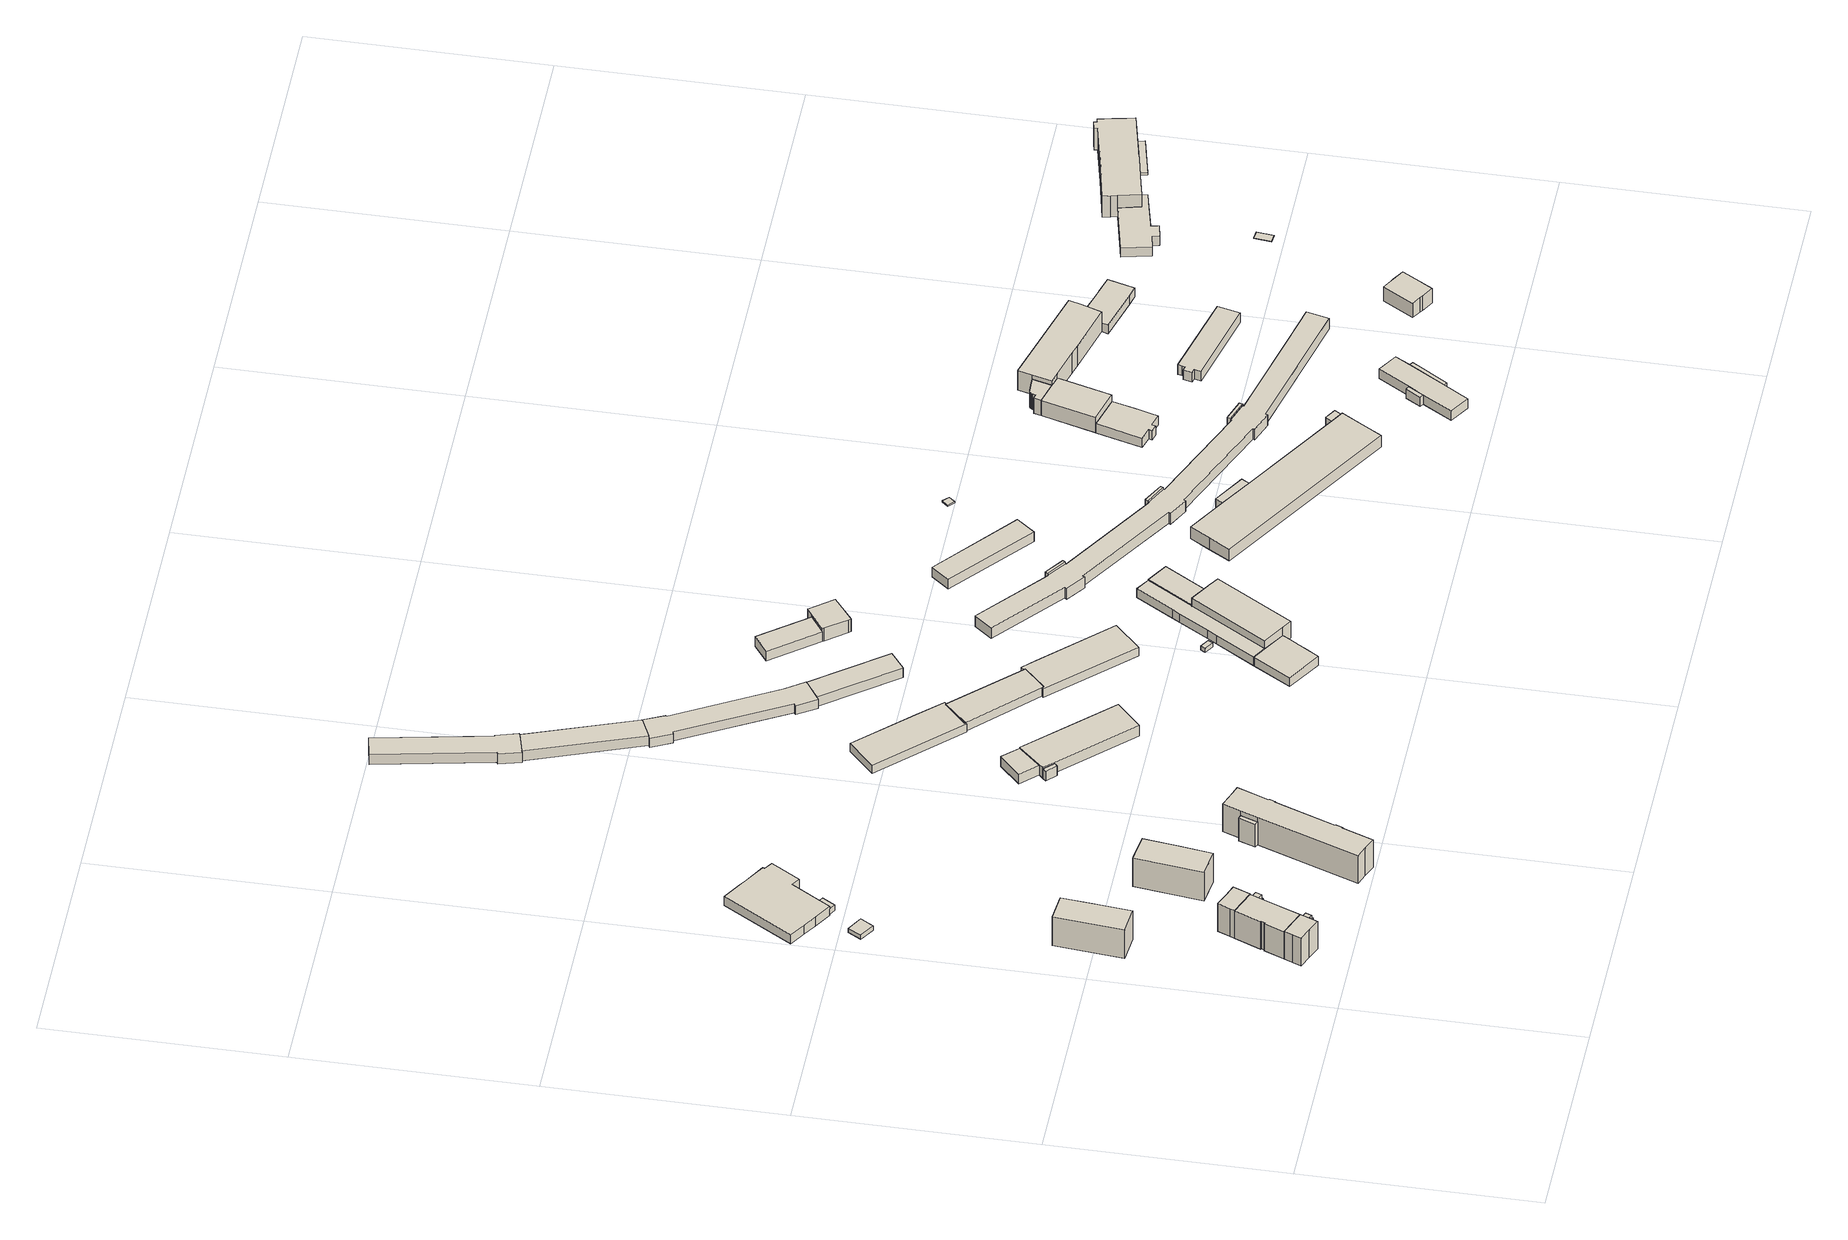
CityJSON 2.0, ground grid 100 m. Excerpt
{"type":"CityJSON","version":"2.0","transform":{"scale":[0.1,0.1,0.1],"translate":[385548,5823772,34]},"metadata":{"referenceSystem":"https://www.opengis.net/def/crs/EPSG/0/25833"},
"CityObjects":{
"building1":{"type":"Building","attributes":{"Gemeindeschluessel":"11000001","BezugspunktDach":"2200","function":"51009_1610","measuredHeight":8.45,"storeysAboveGround":0},"address":[{"country":"Germany","locality":"Berlin"}],"geometry":[{"type":"Solid","lod":"1","boundaries":[[[[0,1,2,3]],[[4,5,6,7]],[[4,7,3,2]],[[5,4,2,1]],[[6,5,1,0]],[[7,6,0,3]]]]}]},
"building2":{"type":"Building","attributes":{"Gemeindeschluessel":"11000001","function":"31001_1010"},"address":[{"country":"Germany","locality":"Berlin","thoroughfareNumber":"14, 14A, 14B","thoroughfareName":"Charles-Corcelle-Ring"}],"children":["building2-1","building2-2","building2-3","building2-4","building2-5"]},
"building2-1":{"type":"BuildingPart","attributes":{"BezugspunktDach":"2200","measuredHeight":16.62,"storeysAboveGround":3},"parents":["building2"],"geometry":[{"type":"MultiSurface","lod":"1","boundaries":[[[8,9,10,11,12,13,14,15,16,17,18,19,20]],[[21,22,23,24,25,26,27,28,29,30,31,32,33]],[[21,33,20,19]],[[22,21,19,18]],[[23,22,18,17]],[[24,23,17,16]],[[25,24,16,15]],[[28,34,35,13,12]],[[29,28,12,11]],[[30,29,11,10]],[[31,30,10,9]],[[26,36,37,14]],[[25,15,37,36]],[[27,26,14,13,38]],[[35,34,28,27]],[[32,31,9,8]],[[33,39,40,20,41]],[[32,8,40,42,39]]]}]},
"building2-2":{"type":"BuildingPart","attributes":{"BezugspunktDach":"2200","measuredHeight":16.71,"storeysAboveGround":3},"parents":["building2"],"geometry":[{"type":"MultiSurface","lod":"1","boundaries":[[[43,44,45,46,47,48,49]],[[50,51,52,53,27,36,25]],[[50,25,49,48]],[[51,50,48,47]],[[52,51,47,46]],[[53,52,46,45]],[[27,53,45,44]],[[37,14,13,27,44,43]],[[54,15,37,36,43,49]],[[36,26,14,37]],[[26,27,13,14]],[[25,55,36,37,15,54]]]}]},
"building2-3":{"type":"BuildingPart","attributes":{"BezugspunktDach":"2200","measuredHeight":12.21,"storeysAboveGround":3},"parents":["building2"],"geometry":[{"type":"MultiSurface","lod":"1","boundaries":[[[56,57,35,34]],[[27,58,59,28]],[[58,27,35,57]],[[59,58,57,56]],[[28,59,56,34]],[[60,27,28,61,34,35]]]}]},
"building2-4":{"type":"BuildingPart","attributes":{"BezugspunktDach":"2200","measuredHeight":12.03,"storeysAboveGround":3},"parents":["building2"],"geometry":[{"type":"Solid","lod":"1","boundaries":[[[[62,63,64,65,66,67]],[[31,68,69,70,71,72]],[[68,31,66,65]],[[69,68,65,64]],[[70,69,64,63]],[[71,70,63,62]],[[72,71,62,67]],[[72,67,66,31]]]]}]},
"building2-5":{"type":"BuildingPart","attributes":{"BezugspunktDach":"2200","measuredHeight":16.61,"storeysAboveGround":3},"parents":["building2"],"geometry":[{"type":"MultiSurface","lod":"1","boundaries":[[[73,74,75,76,77,78,79,80]],[[81,33,39,31,72,82,83,84]],[[81,84,80,79]],[[33,81,79,78]],[[40,20,33,78,77]],[[9,8,40,77,76]],[[72,67,66,76,75]],[[82,72,75,74]],[[83,82,74,73]],[[84,83,73,80]],[[39,33,20,40]],[[31,32,8,9]],[[85,32,86,39,40,8]],[[31,66,67,72]]]}]},
"building3":{"type":"Building","attributes":{"Gemeindeschluessel":"11000001","BezugspunktDach":"2200","function":"51009_1610","measuredHeight":10.66,"storeysAboveGround":0},"address":[{"country":"Germany","locality":"Berlin"}],"geometry":[{"type":"Solid","lod":"1","boundaries":[[[[87,88,89,90]],[[91,92,93,94]],[[91,94,90,89]],[[92,91,89,88]],[[93,92,88,87]],[[94,93,87,90]]]]}]},
"building4":{"type":"Building","attributes":{"Gemeindeschluessel":"11000001","BezugspunktDach":"2200","function":"31001_1010","measuredHeight":17.62,"storeysAboveGround":3},"address":[{"country":"Germany","locality":"Berlin","thoroughfareNumber":"12","thoroughfareName":"Charles-Corcelle-Ring"}],"geometry":[{"type":"Solid","lod":"1","boundaries":[[[[95,96,97,98,99,100]],[[101,102,103,104,105,106]],[[101,106,100,99]],[[102,101,99,98]],[[103,102,98,97]],[[104,103,97,96]],[[105,104,96,95]],[[106,105,95,100]]]]}]},
"building5":{"type":"Building","attributes":{"Gemeindeschluessel":"11000001","BezugspunktDach":"2200","function":"51009_1610","measuredHeight":8.22,"storeysAboveGround":0},"address":[{"country":"Germany","locality":"Berlin"}],"geometry":[{"type":"Solid","lod":"1","boundaries":[[[[107,108,109,110,111]],[[112,113,114,115,116]],[[112,116,111,110]],[[113,112,110,109]],[[114,113,109,108]],[[115,114,108,107]],[[116,115,107,111]]]]}]},
"building6":{"type":"Building","attributes":{"Gemeindeschluessel":"11000001","BezugspunktDach":"2200","function":"51009_1610","measuredHeight":2.14,"storeysAboveGround":0},"address":[{"country":"Germany","locality":"Berlin"}],"geometry":[{"type":"Solid","lod":"1","boundaries":[[[[117,118,119,120]],[[121,122,123,124]],[[121,124,120,119]],[[122,121,119,118]],[[123,122,118,117]],[[124,123,117,120]]]]}]},
"building7":{"type":"Building","attributes":{"Gemeindeschluessel":"11000001","BezugspunktDach":"2200","function":"31001_1010","measuredHeight":17.68,"storeysAboveGround":3},"address":[{"country":"Germany","locality":"Berlin","thoroughfareNumber":"16","thoroughfareName":"Charles-Corcelle-Ring"}],"geometry":[{"type":"Solid","lod":"1","boundaries":[[[[125,126,127,128,129,130,131]],[[132,133,134,135,136,137,138]],[[132,138,131,130]],[[133,132,130,129]],[[134,133,129,128]],[[135,134,128,127]],[[136,135,127,126]],[[137,136,126,125]],[[138,137,125,131]]]]}]},
"building8":{"type":"Building","attributes":{"Gemeindeschluessel":"11000001","BezugspunktDach":"2200","function":"31001_3073","measuredHeight":3.23,"storeysAboveGround":1},"address":[{"country":"Germany","locality":"Berlin","thoroughfareNumber":"41 (86)","thoroughfareName":"Kurt-Schumacher-Damm"}],"geometry":[{"type":"Solid","lod":"1","boundaries":[[[[139,140,141,142]],[[143,144,145,146]],[[143,146,142,141]],[[144,143,141,140]],[[145,144,140,139]],[[146,145,139,142]]]]}]},
"building9":{"type":"Building","attributes":{"Gemeindeschluessel":"11000001","BezugspunktDach":"2200","function":"31001_3073","measuredHeight":4.53,"storeysAboveGround":1},"address":[{"country":"Germany","locality":"Berlin","thoroughfareNumber":"41 (87)","thoroughfareName":"Kurt-Schumacher-Damm"}],"geometry":[{"type":"Solid","lod":"1","boundaries":[[[[147,148,149,150,151,152,153,154,155,156,157,158,159,160]],[[161,162,163,164,165,166,167,168,169,170,171,172,173,174]],[[161,174,160,159]],[[162,161,159,158]],[[163,162,158,157]],[[164,163,157,156]],[[165,164,156,155]],[[166,165,155,154]],[[167,166,154,153]],[[168,167,153,152]],[[169,168,152,151]],[[170,169,151,150]],[[171,170,150,149]],[[172,171,149,148]],[[173,172,148,147]],[[174,173,147,160]]]]}]},
"building10":{"type":"Building","attributes":{"Gemeindeschluessel":"11000001","function":"31001_1010"},"address":[{"country":"Germany","locality":"Berlin","thoroughfareNumber":"18, 18A","thoroughfareName":"Charles-Corcelle-Ring"}],"children":["building10-1","building10-2"]},
"building10-1":{"type":"BuildingPart","attributes":{"BezugspunktDach":"2200","measuredHeight":16.66,"storeysAboveGround":3},"parents":["building10"],"geometry":[{"type":"MultiSurface","lod":"1","boundaries":[[[175,176,177,178,179,180,181,182,183,184,185,186,187,188,189,190,191,192,193,194]],[[195,196,197,198,199,200,201,202,203,204,205,206,207,208,209,210,211,212,213,214]],[[195,214,194,193]],[[215,216,217,218,196,195,193,192]],[[197,196,192,191]],[[198,197,191,190]],[[199,198,190,189]],[[200,199,189,188]],[[201,200,188,187]],[[202,201,187,186]],[[203,202,186,185]],[[204,203,185,184]],[[205,204,184,183]],[[206,205,183,182]],[[207,206,182,181]],[[208,207,181,180]],[[209,208,180,179]],[[210,209,179,178]],[[211,210,178,177]],[[212,211,177,176]],[[213,212,176,175]],[[214,213,175,194]],[[218,217,216,215]]]}]},
"building10-2":{"type":"BuildingPart","attributes":{"BezugspunktDach":"2200","measuredHeight":11.89,"storeysAboveGround":3},"parents":["building10"],"geometry":[{"type":"Solid","lod":"1","boundaries":[[[[216,215,219,220]],[[221,218,217,222]],[[221,222,220,219]],[[218,221,219,215]],[[222,217,216,220]],[[217,218,215,216]]]]}]},
"building11":{"type":"Building","attributes":{"Gemeindeschluessel":"11000001","function":"31001_3073"},"address":[{"country":"Germany","locality":"Berlin","thoroughfareNumber":"41 (72)","thoroughfareName":"Kurt-Schumacher-Damm"}],"children":["building11-1","building11-2","building11-3"]},
"building11-1":{"type":"BuildingPart","attributes":{"BezugspunktDach":"2200","measuredHeight":6.3,"storeysAboveGround":1},"parents":["building11"],"geometry":[{"type":"MultiSurface","lod":"1","boundaries":[[[223,224,225,226,227,228,229,230]],[[231,232,233,234,235,236,237,238]],[[231,238,230,229]],[[239,240,241,229,228]],[[233,232,228,227]],[[234,233,227,226]],[[235,234,226,225]],[[236,235,225,224]],[[237,236,224,223]],[[242,243,223,230]],[[232,244,231,241,240,239]],[[238,237,243,242]]]}]},
"building11-2":{"type":"BuildingPart","attributes":{"BezugspunktDach":"2200","measuredHeight":5.08,"storeysAboveGround":1},"parents":["building11"],"geometry":[{"type":"Solid","lod":"1","boundaries":[[[[240,239,245,246]],[[247,232,231,248]],[[247,248,246,245]],[[232,247,245,239]],[[248,231,240,246]],[[231,232,239,240]]]]}]},
"building11-3":{"type":"BuildingPart","attributes":{"BezugspunktDach":"2200","measuredHeight":4.97,"storeysAboveGround":1},"parents":["building11"],"geometry":[{"type":"Solid","lod":"1","boundaries":[[[[249,243,242,250]],[[238,237,251,252]],[[238,252,250,242]],[[251,237,243,249]],[[252,251,249,250]],[[237,238,242,243]]]]}]},
"building12":{"type":"Building","attributes":{"Gemeindeschluessel":"11000001","function":"31001_3073"},"address":[{"country":"Germany","locality":"Berlin","thoroughfareNumber":"41 (73)","thoroughfareName":"Kurt-Schumacher-Damm"}],"children":["building12-1","building12-2","building12-3"]},
"building12-1":{"type":"BuildingPart","attributes":{"BezugspunktDach":"2200","measuredHeight":4.55,"storeysAboveGround":2},"parents":["building12"],"geometry":[{"type":"MultiSurface","lod":"1","boundaries":[[[253,254,255,256,257,258,259,260,261]],[[262,263,264,265,266,267,268,269,270]],[[271,272,273,274,261,260]],[[275,272,276,260,259]],[[264,263,259,258]],[[277,278,258,257]],[[266,279,277,257,256]],[[280,281,279,266,256,255]],[[268,267,255,254]],[[282,283,254,253]],[[273,282,253,261]],[[262,270,274,273,272,271]],[[284,263,262,276,272,275]],[[265,264,278,277]],[[265,277,279,266]],[[267,266,279,281,280]],[[269,268,283,282]],[[285,270,269,282,273]]]}]},
"building12-2":{"type":"BuildingPart","attributes":{"BezugspunktDach":"2200","measuredHeight":4.13,"storeysAboveGround":2},"parents":["building12"],"geometry":[{"type":"MultiSurface","lod":"1","boundaries":[[[286,283,282,273,272,275,287,288,289,290]],[[291,292,293,294,295,296,297,298,299,300]],[[291,300,290,289]],[[292,291,289,288]],[[293,292,288,287]],[[294,293,287,275]],[[295,294,263,262]],[[296,295,272,262,270,273]],[[297,296,273,270,269,301]],[[298,297,282,269,268]],[[299,298,283,286]],[[300,299,286,290]],[[262,263,275,272]],[[273,270,262,272]],[[301,269,270,273,282]],[[268,269,282,283]]]}]},
"building12-3":{"type":"BuildingPart","attributes":{"BezugspunktDach":"2200","measuredHeight":4.37,"storeysAboveGround":2},"parents":["building12"],"geometry":[{"type":"MultiSurface","lod":"1","boundaries":[[[302,303,304,305,278,277,279,281,306]],[[267,266,265,264,307,308,309,310,311]],[[267,311,306,281]],[[267,281,267,266]],[[265,266,279,266,265,277]],[[265,277,265,264]],[[307,264,278,305]],[[308,307,305,304]],[[309,308,304,303]],[[310,309,303,302]],[[311,310,302,306]],[[266,267,281,279]],[[264,265,277,278]]]}]},
"building13":{"type":"Building","attributes":{"Gemeindeschluessel":"11000001","function":"31001_3073"},"address":[{"country":"Germany","locality":"Berlin","thoroughfareNumber":"41 (81)","thoroughfareName":"Kurt-Schumacher-Damm"}],"children":["building13-1","building13-2","building13-3","building13-4"]},
"building13-1":{"type":"BuildingPart","attributes":{"BezugspunktDach":"2200","measuredHeight":4.96,"storeysAboveGround":1},"parents":["building13"],"geometry":[{"type":"MultiSurface","lod":"1","boundaries":[[[312,313,314,315,316,317,318,319,320,321,322,323,324,325,326,327,328,329]],[[330,331,332,333,334,335,336,337,338,339,340,341,342,343,344,345,346,347]],[[347,329,348,349,330]],[[332,331,327,331,332,350]],[[333,332,326,325]],[[334,333,325,324]],[[335,334,324,323]],[[336,335,323,322]],[[337,336,322,321]],[[338,337,321,320]],[[339,338,320,319]],[[342,341,317,341,351,352,316]],[[343,342,316,315]],[[344,343,315,314]],[[345,344,314,313]],[[346,345,313,312]],[[347,346,312,329]],[[330,349,348,328]],[[331,330,328,327]],[[350,332,331,327,326]],[[340,339,319,318]],[[341,340,318,317]],[[352,351,341,317]]]}]},
"building13-2":{"type":"BuildingPart","attributes":{"BezugspunktDach":"2200","measuredHeight":4.96,"storeysAboveGround":1},"parents":["building13"],"geometry":[{"type":"MultiSurface","lod":"1","boundaries":[[[353,354,355,356]],[[357,332,349,358]],[[332,357,355,354]],[[348,328,327,326,332,354,353]],[[349,331,330]],[[358,349,353,356]],[[358,356,355,357]],[[349,330,328,348]],[[330,331,327,328]],[[331,332,326,327]]]}]},
"building13-3":{"type":"BuildingPart","attributes":{"BezugspunktDach":"2200","measuredHeight":5.06,"storeysAboveGround":1},"parents":["building13"],"geometry":[{"type":"MultiSurface","lod":"1","boundaries":[[[359,360,361,362,363,364,365,366,367,368]],[[369,370,371,372,357,358,373,374,375,376]],[[369,376,368,367]],[[370,369,367,366]],[[371,370,366,365]],[[372,371,365,364]],[[357,372,364,363]],[[358,356,355,363,362]],[[373,358,362,361]],[[374,373,361,360]],[[375,374,360,359]],[[376,375,359,368]],[[357,355,356,358]]]}]},
"building13-4":{"type":"BuildingPart","attributes":{"BezugspunktDach":"2200","measuredHeight":5,"storeysAboveGround":1},"parents":["building13"],"geometry":[{"type":"MultiSurface","lod":"1","boundaries":[[[377,378,379,380,381]],[[339,338,382,383,351]],[[339,319,318,317,352,381,380]],[[338,339,380,379]],[[382,338,379,378]],[[383,382,378,377]],[[351,383,377,381]],[[340,318,319,339,384]],[[340,385,341,317,318,386]],[[341,351,352,317]]]}]},
"building14":{"type":"Building","attributes":{"Gemeindeschluessel":"11000001","BezugspunktDach":"2200","function":"51009_1610","measuredHeight":2.42,"storeysAboveGround":0},"address":[{"country":"Germany","locality":"Berlin"}],"geometry":[{"type":"Solid","lod":"1","boundaries":[[[[387,388,389,390]],[[391,392,393,394]],[[391,394,390,389]],[[392,391,389,388]],[[393,392,388,387]],[[394,393,387,390]]]]}]},
"building15":{"type":"Building","attributes":{"Gemeindeschluessel":"11000001","function":"31001_3073"},"address":[{"country":"Germany","locality":"Berlin","thoroughfareNumber":"41 (71)","thoroughfareName":"Kurt-Schumacher-Damm"}],"children":["building15-1","building15-2","building15-3","building15-4"]},
"building15-1":{"type":"BuildingPart","attributes":{"BezugspunktDach":"2200","measuredHeight":8.62,"storeysAboveGround":2},"parents":["building15"],"geometry":[{"type":"MultiSurface","lod":"1","boundaries":[[[395,396,397,398,399,400]],[[401,402,403,404,405,406]],[[407,408,409,400,399]],[[410,411,412,399,398]],[[402,413,402,401,414]],[[403,402,398,397]],[[404,403,397,396]],[[405,404,396,395]],[[408,415,395,400]],[[401,406,409,408,407]],[[413,402,414,411,410]],[[414,401,412,411,416]],[[406,405,415,408]]]}]},
"building15-2":{"type":"BuildingPart","attributes":{"BezugspunktDach":"2200","measuredHeight":4.57,"storeysAboveGround":2},"parents":["building15"],"geometry":[{"type":"MultiSurface","lod":"1","boundaries":[[[408,407,417,418,419,420,421,422,423]],[[424,425,426,427,428,429,401,406,430]],[[424,430,423,422]],[[425,424,422,421]],[[426,425,421,420]],[[427,426,420,419]],[[428,427,419,418]],[[429,428,418,417]],[[429,417,407,401]],[[406,401,407,408]],[[431,430,406,408,423]]]}]},
"building15-3":{"type":"BuildingPart","attributes":{"BezugspunktDach":"2200","measuredHeight":5.31,"storeysAboveGround":2},"parents":["building15"],"geometry":[{"type":"MultiSurface","lod":"1","boundaries":[[[411,410,432,433,434,412]],[[429,435,436,402,414,401]],[[417,407,401,412,434]],[[435,429,434,433]],[[436,435,433,432]],[[402,436,432,410]],[[429,401,407,417]],[[414,402,437,410,411]],[[414,411,412,401]]]}]},
"building15-4":{"type":"BuildingPart","attributes":{"BezugspunktDach":"2200","measuredHeight":4.54,"storeysAboveGround":2},"parents":["building15"],"geometry":[{"type":"MultiSurface","lod":"1","boundaries":[[[438,439,440,441,415,408,423,442]],[[430,406,405,443,444,445,446,447]],[[430,447,442,423]],[[443,405,415,441]],[[444,443,441,440]],[[445,444,440,439]],[[446,445,439,438]],[[447,446,438,442]],[[406,430,423,408]],[[405,406,408,415,448]]]}]},
"building16":{"type":"Building","attributes":{"Gemeindeschluessel":"11000001","function":"31001_3073"},"address":[{"country":"Germany","locality":"Berlin","thoroughfareNumber":"41 (80)","thoroughfareName":"Kurt-Schumacher-Damm"}],"children":["building16-1","building16-2"]},
"building16-1":{"type":"BuildingPart","attributes":{"BezugspunktDach":"2200","measuredHeight":5.13,"storeysAboveGround":1},"parents":["building16"],"geometry":[{"type":"Solid","lod":"1","boundaries":[[[[449,450,451,452]],[[453,454,455,456]],[[453,456,452,451]],[[454,453,451,450]],[[456,455,449,452]],[[455,454,450,449]]]]}]},
"building16-2":{"type":"BuildingPart","attributes":{"BezugspunktDach":"2200","measuredHeight":6.94,"storeysAboveGround":1},"parents":["building16"],"geometry":[{"type":"Solid","lod":"1","boundaries":[[[[457,458,459,460,461,462,463,464,465]],[[454,466,467,468,469,470,471,472,455]],[[454,450,449,455,465,464]],[[466,454,464,463]],[[467,466,463,462]],[[468,467,462,461]],[[469,468,461,460]],[[470,469,460,459]],[[471,470,459,458]],[[472,471,458,457]],[[455,472,457,465]],[[455,449,450,454]]]]}]},
"building17":{"type":"Building","attributes":{"Gemeindeschluessel":"11000001","BezugspunktDach":"2200","function":"51009_1610","measuredHeight":5.86,"storeysAboveGround":0},"address":[{"country":"Germany","locality":"Berlin"}],"geometry":[{"type":"Solid","lod":"1","boundaries":[[[[473,474,475,476]],[[477,478,479,480]],[[477,480,476,475]],[[478,477,475,474]],[[479,478,474,473]],[[480,479,473,476]]]]}]},
"building18":{"type":"Building","attributes":{"Gemeindeschluessel":"11000001","BezugspunktDach":"2200","function":"31001_3073","measuredHeight":4.95,"storeysAboveGround":1},"address":[{"country":"Germany","locality":"Berlin","thoroughfareNumber":"41 (74)","thoroughfareName":"Kurt-Schumacher-Damm"}],"geometry":[{"type":"Solid","lod":"1","boundaries":[[[[481,482,483,484]],[[485,486,487,488]],[[485,488,484,483]],[[486,485,483,482]],[[487,486,482,481]],[[488,487,481,484]]]]}]},
"building19":{"type":"Building","attributes":{"Gemeindeschluessel":"11000001","BezugspunktDach":"2200","function":"51009_1610","measuredHeight":5.88,"storeysAboveGround":0},"address":[{"country":"Germany","locality":"Berlin"}],"geometry":[{"type":"Solid","lod":"1","boundaries":[[[[489,490,491,492]],[[493,494,495,496]],[[493,496,492,491]],[[494,493,491,490]],[[495,494,490,489]],[[496,495,489,492]]]]}]},
"building20":{"type":"Building","attributes":{"Gemeindeschluessel":"11000001","function":"31001_3073"},"address":[{"country":"Germany","locality":"Berlin","thoroughfareNumber":"41 (70)","thoroughfareName":"Kurt-Schumacher-Damm"}],"children":["building20-1","building20-2","building20-3"]},
"building20-1":{"type":"BuildingPart","attributes":{"BezugspunktDach":"2200","measuredHeight":7,"storeysAboveGround":1},"parents":["building20"],"geometry":[{"type":"MultiSurface","lod":"1","boundaries":[[[497,498,499,500,501,502,503,504,505]],[[506,507,508,509,510,511,512,513,514]],[[506,514,505,504]],[[507,506,504,503]],[[508,507,503,502]],[[515,516,508,502,501]],[[510,509,501,500]],[[511,517,518,500,499]],[[512,511,499,498]],[[513,512,498,497]],[[514,513,497,505]],[[509,508,516,515]],[[510,518,517,511]]]}]},
"building20-2":{"type":"BuildingPart","attributes":{"BezugspunktDach":"2200","measuredHeight":5.17,"storeysAboveGround":1},"parents":["building20"],"geometry":[{"type":"Solid","lod":"1","boundaries":[[[[517,519,520,518]],[[521,522,511,510]],[[521,510,518,520]],[[522,521,520,519]],[[511,522,519,517]],[[511,517,518,510]]]]}]},
"building20-3":{"type":"BuildingPart","attributes":{"BezugspunktDach":"2200","measuredHeight":5.22,"storeysAboveGround":1},"parents":["building20"],"geometry":[{"type":"MultiSurface","lod":"1","boundaries":[[[515,523,524,516]],[[525,526,509,508]],[[525,508,516,524]],[[526,525,524,523]],[[509,526,523,515]],[[509,527,515,516,508,528]]]}]},
"building21":{"type":"Building","attributes":{"Gemeindeschluessel":"11000001","BezugspunktDach":"2200","function":"31001_3073","measuredHeight":0.698,"storeysAboveGround":1},"address":[{"country":"Germany","locality":"Berlin","thoroughfareNumber":"41 (75)","thoroughfareName":"Kurt-Schumacher-Damm"}],"geometry":[{"type":"Solid","lod":"1","boundaries":[[[[529,530,531,532]],[[533,534,535,536]],[[533,536,532,531]],[[534,533,531,530]],[[535,534,530,529]],[[536,535,529,532]]]]}]},
"building22":{"type":"Building","attributes":{"Gemeindeschluessel":"11000001","BezugspunktDach":"2200","function":"31001_3073","measuredHeight":5.59,"storeysAboveGround":1},"address":[{"country":"Germany","locality":"Berlin","thoroughfareNumber":"41 (66)","thoroughfareName":"Kurt-Schumacher-Damm"}],"geometry":[{"type":"Solid","lod":"1","boundaries":[[[[537,538,539,540,541,542,543,544,545,546,547,548,549,550,551,552,553,554,555,556,557,558,559,560,561,562,563,564,565,566,567]],[[568,569,570,571,572,573,574,575,576,577,578,579,580,581,582,583,584,585,586,587,588,589,590,591,592,593,594,595,596,597,598]],[[568,598,567,566]],[[569,568,566,565]],[[570,569,565,564]],[[571,570,564,563]],[[572,571,563,562]],[[573,572,562,561]],[[574,573,561,560]],[[575,574,560,559]],[[576,575,559,558]],[[577,576,558,557]],[[578,577,557,556]],[[579,578,556,555]],[[580,579,555,554]],[[581,580,554,553]],[[582,581,553,552]],[[583,582,552,551]],[[584,583,551,550]],[[585,584,550,549]],[[586,585,549,548]],[[587,586,548,547]],[[588,587,547,546]],[[589,588,546,545]],[[590,589,545,544]],[[591,590,544,543]],[[592,591,543,542]],[[593,592,542,541]],[[594,593,541,540]],[[595,594,540,539]],[[596,595,539,538]],[[597,596,538,537]],[[598,597,537,567]]]]}]},
"building23":{"type":"Building","attributes":{"Gemeindeschluessel":"11000001","BezugspunktDach":"2200","function":"51009_1610","measuredHeight":5.92,"storeysAboveGround":0},"address":[{"country":"Germany","locality":"Berlin"}],"geometry":[{"type":"Solid","lod":"1","boundaries":[[[[599,600,601,602]],[[603,604,605,606]],[[603,606,602,601]],[[604,603,601,600]],[[605,604,600,599]],[[606,605,599,602]]]]}]},
"building24":{"type":"Building","attributes":{"Gemeindeschluessel":"11000001","function":"31001_3073"},"address":[{"country":"Germany","locality":"Berlin","thoroughfareNumber":"41 (69)","thoroughfareName":"Kurt-Schumacher-Damm"}],"children":["building24-1","building24-2"]},
"building24-1":{"type":"BuildingPart","attributes":{"BezugspunktDach":"2200","measuredHeight":4.91,"storeysAboveGround":1},"parents":["building24"],"geometry":[{"type":"Solid","lod":"1","boundaries":[[[[607,608,609,610,611,612,613,614]],[[615,616,617,618,619,620,621,622]],[[615,622,614,613]],[[617,616,612,611]],[[618,617,611,610]],[[619,618,610,609]],[[620,619,609,608]],[[621,620,608,607]],[[622,621,607,614]],[[615,613,612,616]]]]}]},
"building24-2":{"type":"BuildingPart","attributes":{"BezugspunktDach":"2200","measuredHeight":4.91,"storeysAboveGround":1},"parents":["building24"],"geometry":[{"type":"Solid","lod":"1","boundaries":[[[[613,612,623,624]],[[625,616,615,626]],[[625,626,624,623]],[[616,625,623,612]],[[626,615,613,624]],[[615,616,612,613]]]]}]},
"building25":{"type":"Building","attributes":{"Gemeindeschluessel":"11000001","BezugspunktDach":"2200","function":"51009_1610","measuredHeight":4.19,"storeysAboveGround":0},"address":[{"country":"Germany","locality":"Berlin"}],"geometry":[{"type":"Solid","lod":"1","boundaries":[[[[627,628,629,630]],[[631,632,633,634]],[[631,634,630,629]],[[632,631,629,628]],[[633,632,628,627]],[[634,633,627,630]]]]}]},
"building26":{"type":"Building","attributes":{"Gemeindeschluessel":"11000001","function":"31001_3073"},"address":[{"country":"Germany","locality":"Berlin","thoroughfareNumber":"41 (62)","thoroughfareName":"Kurt-Schumacher-Damm"}],"children":["building26-1","building26-2","building26-3","building26-4","building26-5"]},
"building26-1":{"type":"BuildingPart","attributes":{"BezugspunktDach":"2200","measuredHeight":11.84,"storeysAboveGround":3},"parents":["building26"],"geometry":[{"type":"MultiSurface","lod":"1","boundaries":[[[635,636,637,638,639,640,641,642,643]],[[644,645,646,647,648,649,650,651,652]],[[644,653,654,643,642]],[[645,644,642,641]],[[646,645,641,640]],[[647,646,640,639]],[[648,647,648,655,656,639,638]],[[649,648,638,637]],[[650,649,637,636]],[[651,650,636,635]],[[657,658,635,643]],[[652,654,653,644]],[[656,655,648,647]],[[652,651,658,657]]]}]},
"building26-2":{"type":"BuildingPart","attributes":{"BezugspunktDach":"2200","measuredHeight":7.96,"storeysAboveGround":3},"parents":["building26"],"geometry":[{"type":"MultiSurface","lod":"1","boundaries":[[[659,660,661,658,662,663]],[[664,651,665,666,667,668]],[[664,668,663,662]],[[664,662,657,652,669],[652,654,670,664]],[[665,651,658,661]],[[666,665,661,660]],[[667,666,660,659]],[[671,672,659,663]],[[651,669,652,657,658]],[[654,652,664,670]],[[668,667,672,671]]]}]},
"building26-3":{"type":"BuildingPart","attributes":{"BezugspunktDach":"2200","measuredHeight":7.88,"storeysAboveGround":3},"parents":["building26"],"geometry":[{"type":"Solid","lod":"1","boundaries":[[[[654,653,673,674,675,676,677,678,679,680,681,682,670]],[[683,684,685,686,687,688,689,690,691,692,644,652,664]],[[683,664,670,682]],[[684,683,682,681]],[[685,684,681,680]],[[686,685,680,679]],[[687,686,679,678]],[[688,687,678,677]],[[689,688,677,676]],[[690,689,676,675]],[[691,690,675,674]],[[692,691,674,673]],[[644,692,673,653]],[[652,644,653,654]],[[664,652,654,670]]]]}]},
"building26-4":{"type":"BuildingPart","attributes":{"BezugspunktDach":"2200","measuredHeight":4.81,"storeysAboveGround":3},"parents":["building26"],"geometry":[{"type":"MultiSurface","lod":"1","boundaries":[[[693,694,695,696,697,698,699,672,671,700]],[[701,702,703,704,705,706,707,708,709,710]],[[701,710,700,671]],[[702,701,671,668,667]],[[703,702,672,699]],[[704,703,699,698]],[[705,704,698,697]],[[706,705,697,696]],[[707,706,696,695]],[[708,707,695,694]],[[709,708,694,693]],[[710,709,693,700]],[[667,668,671,672]]]}]},
"building26-5":{"type":"BuildingPart","attributes":{"BezugspunktDach":"2200","measuredHeight":4.6,"storeysAboveGround":3},"parents":["building26"],"geometry":[{"type":"Solid","lod":"1","boundaries":[[[[711,712,713,714,715,716,717,656,655,718]],[[648,647,719,720,721,722,723,724,725,726]],[[648,726,718,655]],[[719,647,656,717]],[[720,719,717,716]],[[721,720,716,715]],[[722,721,715,714]],[[723,722,714,713]],[[724,723,713,712]],[[725,724,712,711]],[[726,725,711,718]],[[647,648,655,656]]]]}]},
"building27":{"type":"Building","attributes":{"Gemeindeschluessel":"11000001","BezugspunktDach":"2200","function":"31001_3073","measuredHeight":5.03,"storeysAboveGround":1},"address":[{"country":"Germany","locality":"Berlin","thoroughfareNumber":"41 (63)","thoroughfareName":"Kurt-Schumacher-Damm"}],"geometry":[{"type":"Solid","lod":"1","boundaries":[[[[727,728,729,730,731,732,733,734,735]],[[736,737,738,739,740,741,742,743,744]],[[736,744,735,734]],[[737,736,734,733]],[[738,737,733,732]],[[739,738,732,731]],[[740,739,731,730]],[[741,740,730,729]],[[742,741,729,728]],[[743,742,728,727]],[[744,743,727,735]]]]}]},
"building28":{"type":"Building","attributes":{"Gemeindeschluessel":"11000001","BezugspunktDach":"2200","function":"31001_3073","measuredHeight":8.32,"storeysAboveGround":1},"address":[{"country":"Germany","locality":"Berlin","thoroughfareNumber":"41 (67)","thoroughfareName":"Kurt-Schumacher-Damm"}],"geometry":[{"type":"Solid","lod":"1","boundaries":[[[[745,746,747,748,749,750,751,752]],[[753,754,755,756,757,758,759,760]],[[753,760,752,751]],[[754,753,751,750]],[[755,754,750,749]],[[756,755,749,748]],[[757,756,748,747]],[[758,757,747,746]],[[759,758,746,745]],[[760,759,745,752]]]]}]},
"building29":{"type":"Building","attributes":{"Gemeindeschluessel":"11000001","BezugspunktDach":"2200","function":"51009_1610","measuredHeight":0.209,"storeysAboveGround":0},"address":[{"country":"Germany","locality":"Berlin"}],"geometry":[{"type":"Solid","lod":"1","boundaries":[[[[761,762,763,764]],[[765,766,767,768]],[[765,768,764,763]],[[766,765,763,762]],[[767,766,762,761]],[[768,767,761,764]]]]}]},
"building30":{"type":"Building","attributes":{"Gemeindeschluessel":"11000001","function":"31001_3073"},"address":[{"country":"Germany","locality":"Berlin","thoroughfareNumber":"41 (60)","thoroughfareName":"Kurt-Schumacher-Damm"}],"children":["building30-1","building30-2","building30-3"]},
"building30-1":{"type":"BuildingPart","attributes":{"BezugspunktDach":"2200","measuredHeight":15.44,"storeysAboveGround":3},"parents":["building30"],"geometry":[{"type":"MultiSurface","lod":"1","boundaries":[[[769,770,771,772,773,774,775,776,777,778,779,780,781,782,783,784,785,786,787,788]],[[789,790,791,792,793,794,795,796,797,798,799,800,801,802,803,804,805,806,807,808]],[[789,808,788,787]],[[790,789,787,786]],[[791,790,786,785]],[[792,791,785,784]],[[793,792,784,783]],[[794,793,783,782]],[[795,794,782,781]],[[796,795,781,780]],[[797,796,780,779]],[[798,797,779,778]],[[799,798,778,777]],[[800,799,777,776]],[[809,810,811,776,775]],[[802,801,775,774]],[[803,802,774,773]],[[804,803,773,772]],[[805,812,813,772,771]],[[814,812,805,771,770]],[[807,806,770,769]],[[808,807,769,788]],[[801,800,811,810,809]],[[804,813,812,805]],[[806,805,812,814]]]}]},
"building30-2":{"type":"BuildingPart","attributes":{"BezugspunktDach":"2200","measuredHeight":1.26,"storeysAboveGround":3},"parents":["building30"],"geometry":[{"type":"Solid","lod":"1","boundaries":[[[[815,816,817,818,819,820,811,810]],[[800,799,821,822,823,824,802,801]],[[799,800,811,820]],[[821,799,820,819]],[[822,821,819,818]],[[823,822,818,817]],[[824,823,817,816]],[[802,824,816,815]],[[801,802,815,810]],[[800,801,810,811]]]]}]},
"building30-3":{"type":"BuildingPart","attributes":{"BezugspunktDach":"2200","measuredHeight":4.75,"storeysAboveGround":3},"parents":["building30"],"geometry":[{"type":"MultiSurface","lod":"1","boundaries":[[[825,826,827,828,829,830,831,813,812,814,832]],[[833,834,835,836,837,838,839,840,841,842,843]],[[833,843,832,814]],[[834,833,806,805]],[[835,834,812,805,804,813]],[[836,835,813,831]],[[837,836,831,830]],[[838,837,830,829]],[[839,838,829,828]],[[840,839,828,827]],[[841,840,827,826]],[[842,841,826,825]],[[843,842,825,832]],[[805,806,814,812]],[[813,804,805,812]]]}]}
},
"vertices":[
[392,168,113],[401,195,113],[392,198,113],[382,172,113],[392,198,29],[401,195,29],[392,168,29],[382,172,29],
[301,234,156],[354,213,156],[384,289,156],[399,326,156],[428,400,156],[439,427,156],[386,448,156],[331,470,156],[284,357,156],[288,357,156],[281,340,156],[278,342,156],[243,257,156],[278,342,14],[281,340,14],[288,357,14],[284,357,14],[331,470,14],[386,448,14],[439,427,14],[428,400,14],[399,326,14],[384,289,14],[354,213,14],[301,234,14],[243,257,14],[428,400,136],[439,427,136],[385,448,14],[385,448,156],[439,427,109],[299,235,14],[299,235,156],[243,257,37],[299,235,42],
[385,448,158],[439,427,158],[468,499,158],[414,520,158],[361,542,158],[338,488,158],[331,470,158],[338,488,14],[361,542,14],[414,520,14],[468,499,14],[331,470,61],[336,468,14],
[467,385,136],[478,411,136],[478,411,14],[467,385,14],[439,427,25],[428,400,75],
[369,177,134],[382,172,134],[392,198,134],[365,209,134],[354,213,134],[344,187,134],[365,209,14],[392,198,14],[382,172,14],[369,177,14],[344,187,14],
[269,161,157],[324,138,157],[344,187,157],[354,213,157],[299,235,157],[243,257,157],[228,221,157],[213,184,157],[228,221,14],[324,138,14],[269,161,14],[213,184,14],[301,234,99],[300,235,14],
[391,286,133],[406,323,133],[399,326,133],[384,289,133],[399,326,26],[406,323,26],[391,286,26],[384,289,26],
[265,863,154],[279,1008,154],[280,1028,154],[292,1157,154],[173,1168,154],[147,874,154],[173,1168,6],[292,1157,6],[280,1028,6],[279,1008,6],[265,863,6],[147,874,6],
[476,381,111],[487,407,111],[482,410,111],[478,411,111],[467,385,111],[478,411,29],[482,410,29],[487,407,29],[476,381,29],[467,385,29],
[140,1874,29],[174,1930,29],[110,1967,29],[79,1912,29],[110,1967,7],[174,1930,7],[140,1874,7],[79,1912,7],
[651,611,159],[671,753,159],[675,783,159],[689,901,159],[577,916,159],[570,917,159],[532,627,159],[570,917,11],[577,916,11],[689,901,11],[675,783,11],[671,753,11],[651,611,11],[532,627,11],
[229,2043,36],[262,2097,36],[237,2112,36],[204,2058,36],[237,2112,7],[262,2097,7],[229,2043,7],[204,2058,7],
[76,2137,48],[132,2102,48],[204,2058,48],[237,2112,48],[307,2226,48],[342,2204,48],[408,2311,48],[417,2326,48],[382,2349,48],[386,2356,48],[301,2408,48],[272,2426,48],[190,2476,48],[9,2178,48],[190,2476,2],[272,2426,2],[301,2408,2],[386,2356,2],[382,2349,2],[417,2326,2],[408,2311,2],[342,2204,2],[307,2226,2],[237,2112,2],[204,2058,2],[132,2102,2],[76,2137,2],[9,2178,2],
[790,30,155],[843,9,155],[892,141,155],[896,140,155],[896,142,155],[905,166,155],[906,169,155],[903,171,155],[998,427,155],[1002,426,155],[1003,429,155],[1011,450,155],[1011,452,155],[1008,453,155],[1058,587,155],[1005,607,155],[952,627,155],[923,549,155],[897,478,155],[738,50,155],[897,478,12],[923,549,12],[952,627,12],[1005,607,12],[1058,587,12],[1008,453,12],[1011,452,12],[1011,450,12],[1003,429,12],[1002,426,12],[998,427,12],[903,171,12],[906,169,12],[905,166,12],[896,142,12],[896,140,12],[892,141,12],[843,9,12],[790,30,12],[738,50,12],[923,549,132],[897,478,132],[897,478,13],[923,549,13],
[907,555,132],[881,484,132],[907,555,13],[881,484,13],
[1183,1336,66],[1458,1047,66],[1512,1099,66],[1566,1150,66],[1442,1280,66],[1247,1486,66],[1160,1393,66],[1144,1377,66],[1160,1393,10],[1247,1486,10],[1442,1280,10],[1566,1150,10],[1512,1099,10],[1458,1047,10],[1183,1336,10],[1144,1377,10],[1247,1486,61],[1160,1393,61],[1160,1393,31],[1144,1377,60],[1183,1336,60],[1241,1479,10],
[1186,1551,61],[1094,1463,61],[1186,1551,10],[1094,1463,10],
[1169,1324,60],[1131,1363,60],[1169,1324,10],[1131,1363,10],
[1370,1723,57],[1367,1721,57],[1625,1464,57],[1630,1459,57],[1720,1547,57],[1716,1551,57],[1464,1814,57],[1462,1818,57],[1367,1727,57],[1462,1818,11],[1464,1814,11],[1716,1551,11],[1720,1547,11],[1630,1459,11],[1625,1464,11],[1367,1721,11],[1370,1723,11],[1367,1727,11],[1462,1818,34],[1462,1818,52],[1367,1727,52],[1367,1727,32],[1464,1814,52],[1462,1818,20],[1720,1547,55],[1716,1551,55],[1630,1459,55],[1625,1464,13],[1625,1464,55],[1370,1723,52],[1367,1721,52],[1464,1814,20],[1367,1727,27],
[1363,1717,52],[1475,1825,52],[1384,1922,52],[1170,2148,52],[1055,2039,52],[1170,2148,10],[1384,1922,10],[1475,1825,10],[1464,1814,10],[1462,1818,10],[1367,1727,10],[1370,1723,10],[1367,1721,10],[1363,1717,10],[1055,2039,10],[1370,1723,30],
[1927,1133,55],[2041,1242,55],[1779,1515,55],[1730,1566,55],[1617,1457,55],[1730,1566,11],[1779,1515,11],[2041,1242,11],[1927,1133,11],[1617,1457,11],
[1100,2838,57],[1111,2842,57],[1358,2403,57],[1348,2395,57],[1401,2315,57],[1418,2327,57],[1483,2370,57],[1491,2376,57],[1491,2375,57],[1496,2379,57],[1440,2459,57],[1199,2884,57],[1202,2886,57],[1161,2975,57],[1157,2972,57],[1141,2965,57],[1071,2932,57],[1056,2925,57],[1071,2932,11],[1141,2965,11],[1157,2972,11],[1161,2975,11],[1202,2886,11],[1199,2884,11],[1440,2459,11],[1496,2379,11],[1491,2375,11],[1491,2376,11],[1483,2370,11],[1418,2327,11],[1401,2315,11],[1348,2395,11],[1358,2403,11],[1111,2842,11],[1100,2838,11],[1056,2925,11],[1067,2930,57],[1067,2930,11],[1157,2972,25],[1410,2321,11],[1410,2321,57],
[1067,2930,61],[1157,2972,61],[987,3430,61],[891,3404,61],[987,3430,11],[891,3404,11],
[865,3498,62],[856,3495,62],[882,3401,62],[891,3404,62],[987,3430,62],[992,3432,62],[965,3525,62],[960,3524,62],[864,4008,62],[766,3990,62],[864,4008,11],[960,3524,11],[965,3525,11],[992,3432,11],[882,3401,11],[856,3495,11],[865,3498,11],[766,3990,11],
[1640,2020,61],[1716,2078,61],[1491,2375,61],[1491,2376,61],[1410,2321,61],[1716,2078,11],[1640,2020,11],[1485,2372,11],[1432,2336,11],[1483,2370,41],
[2030,856,31],[2042,877,31],[2004,900,31],[1992,880,31],[2004,900,11],[2042,877,11],[2030,856,11],[1992,880,11],
[2093,590,97],[2135,564,97],[2335,890,97],[2294,916,97],[2205,970,97],[2004,644,97],[2205,970,11],[2294,916,11],[2335,890,11],[2135,564,11],[2093,590,11],[2004,644,11],[2205,970,57],[2004,644,57],[2004,644,43],[2294,916,60],[2249,943,60],[2205,970,60],[2294,916,46],[2249,943,11],[2093,590,57],[2249,943,42],
[2325,1165,57],[2268,1200,57],[2170,1040,57],[2150,1008,57],[2075,885,57],[2049,844,57],[1947,678,57],[2049,844,11],[2075,885,11],[2150,1008,11],[2170,1040,11],[2268,1200,11],[2325,1165,11],[1947,678,11],[1947,678,45],
[2414,1111,60],[2356,1146,60],[2325,1165,60],[2356,1146,11],[2414,1111,11],[2294,916,36],
[1994,430,57],[2033,493,57],[2049,518,57],[2078,564,57],[1849,518,57],[2078,564,11],[2049,518,11],[2033,493,11],[1994,430,11],[1849,518,11],[2093,590,33],
[1796,2369,61],[1875,2425,61],[1722,2623,61],[1644,2565,61],[1722,2623,10],[1875,2425,10],[1796,2369,10],[1644,2565,10],
[1802,2361,76],[1868,2276,76],[1874,2268,76],[1979,2349,76],[1974,2355,76],[1908,2439,76],[1903,2445,76],[1875,2425,76],[1796,2369,76],[1903,2445,10],[1908,2439,10],[1974,2355,10],[1979,2349,10],[1874,2268,10],[1868,2276,10],[1802,2361,10],
[2360,1501,70],[2368,1512,70],[2289,1569,70],[2281,1558,70],[2289,1569,12],[2368,1512,12],[2360,1501,12],[2281,1558,12],
[2527,1655,60],[2589,1732,60],[2251,2012,60],[2190,1937,60],[2251,2012,10],[2589,1732,10],[2527,1655,10],[2190,1937,10],
[2864,1200,70],[2870,1212,70],[2783,1257,70],[2777,1245,70],[2783,1257,11],[2870,1212,11],[2864,1200,11],[2777,1245,11],
[3316,413,72],[3368,499,72],[3421,586,72],[3374,614,72],[2952,870,72],[2819,952,72],[2649,1054,72],[2597,968,72],[2545,881,72],[2597,968,12],[2649,1054,12],[2819,952,12],[2952,870,12],[3374,614,12],[3421,586,12],[3368,499,12],[3316,413,12],[2545,881,12],[2952,870,64],[2819,952,64],[3421,586,63],[3374,614,63],
[3441,620,63],[3395,648,63],[3395,648,12],[3441,620,12],
[2974,907,64],[2841,988,64],[2841,988,12],[2974,907,12],[2952,870,55],[2828,946,12],
[2691,2000,25],[2712,2025,25],[2688,2048,25],[2665,2022,25],[2688,2048,18],[2712,2025,18],[2691,2000,18],[2665,2022,18],
[2220,1479,63],[2214,1470,63],[2294,1412,63],[2299,1422,63],[2730,1155,63],[2725,1147,63],[2810,1102,63],[2814,1111,63],[3281,917,63],[3277,909,63],[3371,875,63],[3373,883,63],[3979,737,63],[4001,832,63],[3837,871,63],[3498,953,63],[3448,965,63],[3406,975,63],[3408,980,63],[3315,1012,63],[3314,1007,63],[2861,1195,63],[2864,1200,63],[2777,1245,63],[2775,1240,63],[2357,1497,63],[2360,1501,63],[2281,1558,63],[2278,1554,63],[1992,1795,63],[1932,1721,63],[1992,1795,7],[2278,1554,7],[2281,1558,7],[2360,1501,7],[2357,1497,7],[2775,1240,7],[2777,1245,7],[2864,1200,7],[2861,1195,7],[3314,1007,7],[3315,1012,7],[3408,980,7],[3406,975,7],[3448,965,7],[3498,953,7],[3837,871,7],[4001,832,7],[3979,737,7],[3373,883,7],[3371,875,7],[3277,909,7],[3281,917,7],[2814,1111,7],[2810,1102,7],[2725,1147,7],[2730,1155,7],[2299,1422,7],[2294,1412,7],[2214,1470,7],[2220,1479,7],[1932,1721,7],
[3408,980,70],[3412,994,70],[3320,1026,70],[3315,1012,70],[3320,1026,11],[3412,994,11],[3408,980,11],[3315,1012,11],
[3605,120,59],[3673,229,59],[3768,384,59],[3803,442,59],[3720,493,59],[3637,359,59],[3598,295,59],[3522,171,59],[3598,295,10],[3637,359,10],[3720,493,10],[3803,442,10],[3768,384,10],[3673,229,10],[3605,120,10],[3522,171,10],
[3622,368,59],[3582,304,59],[3622,368,10],[3582,304,10],
[3693,218,52],[3789,371,52],[3768,384,52],[3673,229,52],[3768,384,11],[3789,371,11],[3693,218,11],[3673,229,11],
[3410,1718,115],[3541,1682,115],[3587,1669,115],[3802,1610,115],[3833,1697,115],[3848,1750,115],[3402,1874,115],[3387,1814,115],[3365,1731,115],[3387,1814,13],[3402,1874,13],[3848,1750,13],[3833,1697,13],[3802,1610,13],[3587,1669,13],[3541,1682,13],[3410,1718,13],[3365,1731,13],[3387,1814,92],[3365,1731,92],[3802,1610,59],[3833,1697,59],[3365,1731,93],[3410,1718,93],
[3347,1490,93],[3389,1643,93],[3398,1676,93],[3268,1757,93],[3205,1529,93],[3268,1757,13],[3398,1676,13],[3389,1643,13],[3347,1490,13],[3205,1529,13],[3397,1722,13],[3268,1757,92],[3205,1529,60],[3347,1490,60],
[3364,1814,92],[3318,1812,92],[3314,1812,92],[3310,1810,92],[3306,1808,92],[3303,1804,92],[3301,1801,92],[3300,1796,92],[3297,1784,92],[3277,1789,92],[3277,1789,13],[3297,1784,13],[3300,1796,13],[3301,1801,13],[3303,1804,13],[3306,1808,13],[3310,1810,13],[3314,1812,13],[3318,1812,13],[3364,1814,13],
[3206,1319,60],[3202,1304,60],[3233,1296,60],[3236,1311,60],[3294,1296,60],[3305,1337,60],[3321,1393,60],[3151,1335,60],[3205,1529,12],[3347,1490,12],[3321,1393,12],[3305,1337,12],[3294,1296,12],[3236,1311,12],[3233,1296,12],[3202,1304,12],[3206,1319,12],[3151,1335,12],
[3982,1532,59],[4029,1520,59],[4060,1633,59],[3994,1652,59],[3979,1656,59],[3927,1671,59],[3896,1680,59],[3794,1584,59],[3896,1680,13],[3927,1671,13],[3979,1656,13],[3994,1652,13],[4060,1633,13],[4029,1520,13],[3982,1532,13],[3794,1584,13],
[3588,1204,62],[3581,1176,62],[3951,1086,62],[3974,1181,62],[3605,1273,62],[3601,1254,62],[3598,1242,62],[3578,1247,62],[3569,1210,62],[3578,1247,12],[3598,1242,12],[3601,1254,12],[3605,1273,12],[3974,1181,12],[3951,1086,12],[3581,1176,12],[3588,1204,12],[3569,1210,12],
[4136,402,87],[4146,395,87],[4196,365,87],[4275,496,87],[4225,525,87],[4214,532,87],[4174,555,87],[4097,426,87],[4174,555,12],[4214,532,12],[4225,525,12],[4275,496,12],[4196,365,12],[4146,395,12],[4136,402,12],[4097,426,12],
[4479,1043,17],[4487,1116,17],[4451,1121,17],[4442,1047,17],[4451,1121,15],[4487,1116,15],[4479,1043,15],[4442,1047,15],
[4478,1695,126],[4485,1668,126],[4508,1576,126],[4575,1592,126],[4712,1622,126],[4742,1629,126],[4742,1630,126],[4924,1672,126],[4924,1671,126],[4951,1678,126],[4938,1737,126],[4932,1768,126],[4919,1826,126],[4902,1822,126],[4899,1836,126],[4861,1827,126],[4864,1813,126],[4714,1780,126],[4678,1772,126],[4471,1726,126],[4678,1772,16],[4714,1780,16],[4864,1813,16],[4861,1827,16],[4899,1836,16],[4902,1822,16],[4919,1826,16],[4932,1768,16],[4938,1737,16],[4951,1678,16],[4924,1671,16],[4924,1672,16],[4742,1630,16],[4742,1629,16],[4712,1622,16],[4575,1592,16],[4508,1576,16],[4485,1668,16],[4478,1695,16],[4471,1726,16],[4742,1630,19],[4742,1630,29],[4924,1672,29],[4508,1576,62],[4575,1592,62],[4485,1668,62],
[4742,1629,29],[4749,1595,29],[4818,1611,29],[4860,1621,29],[4932,1637,29],[4924,1671,29],[4932,1637,16],[4860,1621,16],[4818,1611,16],[4749,1595,16],
[4279,1493,62],[4340,1507,62],[4347,1476,62],[4407,1489,62],[4399,1522,62],[4545,1557,62],[4581,1565,62],[4252,1614,62],[4485,1668,14],[4508,1576,14],[4575,1592,14],[4581,1565,14],[4545,1557,14],[4399,1522,14],[4407,1489,14],[4347,1476,14],[4340,1507,14],[4279,1493,14],[4252,1614,14]
]}
